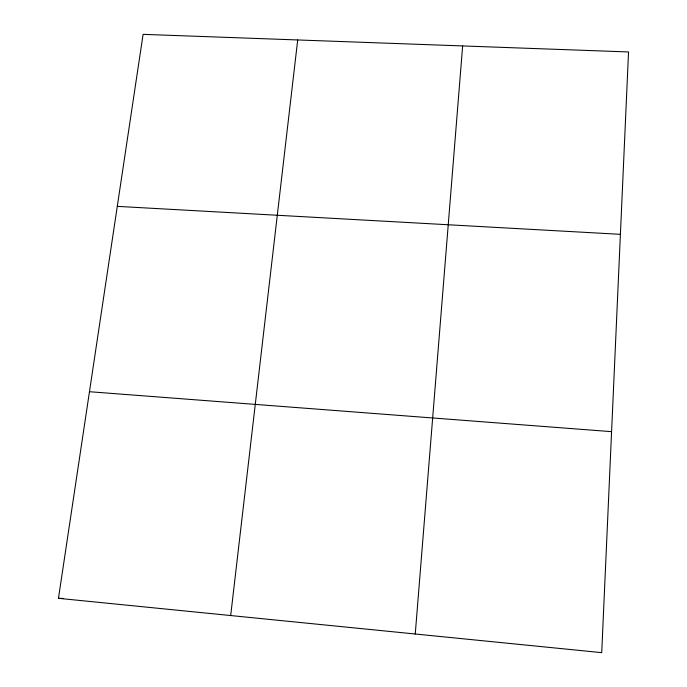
<?xml version="1.0" encoding="UTF-8"?>
<svg xmlns="http://www.w3.org/2000/svg" width="687" height="687" viewBox="0 0 687 687"><rect width="100%" height="100%" fill="white"/><g stroke="black" fill="none" stroke-linecap="round" stroke-linejoin="round"><path stroke-width="1.03" d="M415.249 634.007L462.652 45.935M230.686 615.543L297.703 39.958M58.455 598.325L143.102 34.35L628.545 51.954L601.718 652.65L58.455 598.325L63.298 598.446M117.279 206.366L620.395 234.327M89.465 391.71L611.585 431.659"/></g></svg>
